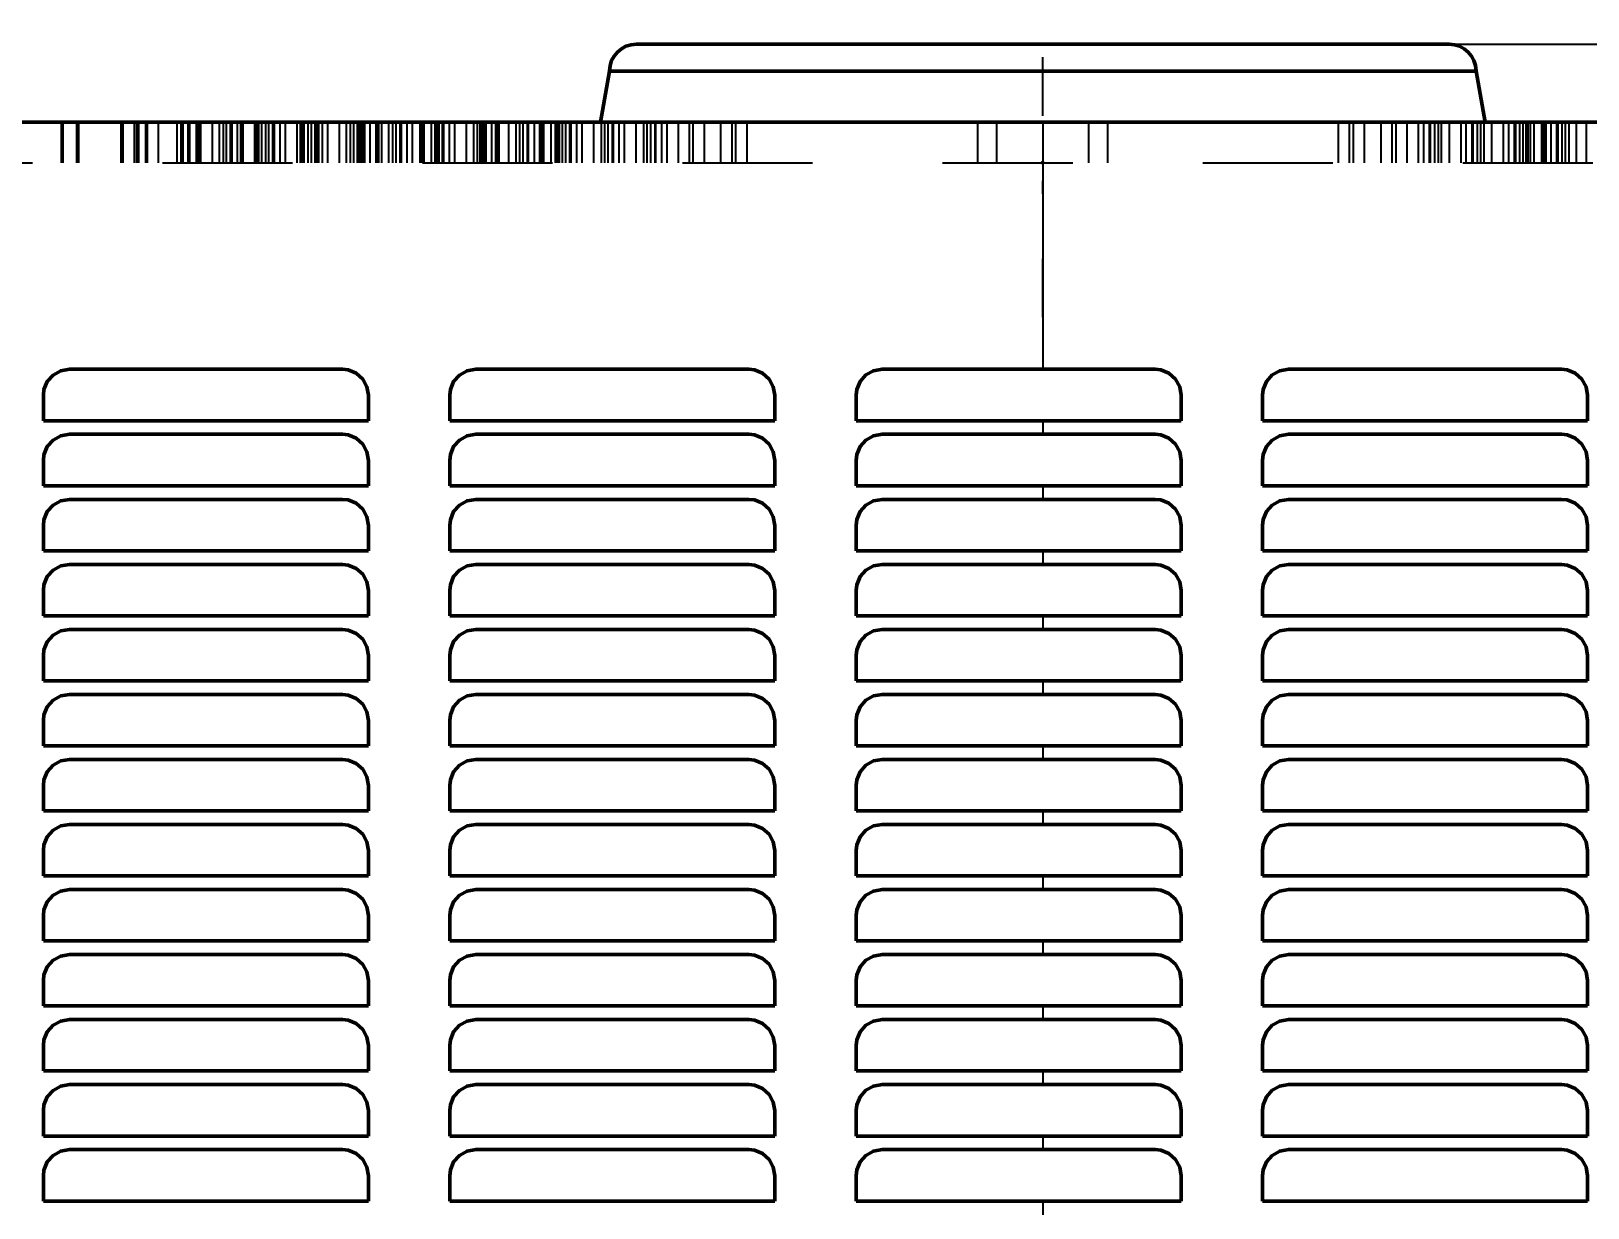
# Model space of a CAD drawing. Header units: inches. Extents: x -0.3 to 42.3, y 0 to 35.9.
# Drawn here: x 9.72 to 21.69, y 26.8 to 35.85 of the extents above; entities that cross this region are included whole.
import ezdxf

# ---------------------------------------------------------------- set-up
doc = ezdxf.new("R2010")
doc.units = ezdxf.units.IN
doc.header["$MEASUREMENT"] = 0
doc.linetypes.add('Center', pattern=[1.5, 0.45, -0.5, 0.05, -0.5])
doc.linetypes.add('Dashed', pattern=[2, 1, -1])
for name, color, linetype, lineweight in [('2d ConnectionPoints', 7, 'Continuous', 50), ('AM_0', 7, 'Continuous', 50), ('AM_4', 3, 'Continuous', 25), ('AM_5', 3, 'Continuous', 25), ('AM_7', 7, 'Center', 25), ('AM_9', 6, 'Dashed', 25)]:
    doc.layers.add(name, color=color, linetype=linetype, lineweight=lineweight)
doc.dimstyles.get("Standard").update_dxf_attribs({"dimtxt": 0.18, "dimasz": 0.18, "dimexe": 0.18, "dimexo": 0.0625, "dimgap": 0.09, "dimtad": 0, "dimtih": 1, "dimtoh": 1, "dimdec": 4, "dimzin": 0, "dimdsep": 46, "dimtxsty": 'Standard', "dimcen": 0.09, "dimadec": 0, "dimazin": 0, "dimtfac": 1, "dimtdec": 4, "dimtofl": 0, "dimtmove": 0, "dimatfit": 3, "dimfxl": 1, "dimtolj": 1, "dimtzin": 0, "dimarcsym": 0})

# ---------------------------------------------------------------- blocks, each defined once
blk = doc.blocks.new('*D1')
at = {"layer": 'AM_5', "color": 0, "lineweight": -2}
for p, q in [((14.375, 35.75), (39.27, 35.75)), ((39.27, 33.75), (39.27, 24.828)), ((39.27, 2), (39.27, 10.922)), ((3.39, 0), (39.27, 0))]:
    blk.add_line(p, q, dxfattribs=at)
at = {"layer": 'AM_5', "color": 0}
for points in [[(39.603, 33.75), (38.937, 33.75), (39.27, 35.75)], [(38.937, 2), (39.603, 2), (39.27, 0)]]:
    blk.add_solid(points, dxfattribs=at)
at = {"layer": 'Defpoints', "color": 0}
for p in [(14.375, 35.75), (3.39, 0), (39.27, 0)]:
    blk.add_point(p, dxfattribs=at)
at = {"layer": 'AM_5', "color": 0, "insert": (39.27, 17.875), "char_height": 2, "attachment_point": 5, "rotation": 90}
blk.add_mtext('\\A1;35.75 in', dxfattribs=at)

msp = doc.modelspace()

# ---------------------------------------------------------------- linework, layer by layer
at = {"layer": '2d ConnectionPoints'}
msp.add_point((17.5, 34.838), dxfattribs=at)
msp.add_point((17.5, 34.838), dxfattribs=at)
at = {"layer": 'AM_0'}
for p, q in [((14.375, 35.75), (20.625, 35.75)), ((14.168, 35.543), (14.09843, 35.15)), ((14.168, 35.543), (20.832, 35.543)), ((20.90157, 35.15), (20.832, 35.543)), ((-0.27, 35.15), (35.27, 35.15)), ((12.114, 33.25), (10.014, 33.25)), ((15.239, 33.25), (13.139, 33.25)), ((18.364, 33.25), (16.264, 33.25)), ((21.489, 33.25), (19.389, 33.25)), ((9.814, 33.05), (9.814, 32.855)), ((12.314, 32.855), (12.314, 33.05)), ((12.939, 33.05), (12.939, 32.855)), ((15.439, 32.855), (15.439, 33.05)), ((16.064, 33.05), (16.064, 32.855)), ((18.564, 32.855), (18.564, 33.05)), ((19.189, 33.05), (19.189, 32.855)), ((21.689, 32.855), (21.689, 33.05)), ((9.814, 32.855), (12.314, 32.855)), ((12.939, 32.855), (15.439, 32.855)), ((16.064, 32.855), (18.564, 32.855)), ((19.189, 32.855), (21.689, 32.855)), ((12.114, 32.75), (10.014, 32.75)), ((15.239, 32.75), (13.139, 32.75)), ((18.364, 32.75), (16.264, 32.75)), ((21.489, 32.75), (19.389, 32.75)), ((9.814, 32.55), (9.814, 32.355)), ((12.314, 32.355), (12.314, 32.55)), ((12.939, 32.55), (12.939, 32.355)), ((15.439, 32.355), (15.439, 32.55)), ((16.064, 32.55), (16.064, 32.355)), ((18.564, 32.355), (18.564, 32.55)), ((19.189, 32.55), (19.189, 32.355)), ((21.689, 32.355), (21.689, 32.55)), ((9.814, 32.355), (12.314, 32.355)), ((12.939, 32.355), (15.439, 32.355)), ((16.064, 32.355), (18.564, 32.355)), ((19.189, 32.355), (21.689, 32.355)), ((12.114, 32.25), (10.014, 32.25)), ((15.239, 32.25), (13.139, 32.25)), ((18.364, 32.25), (16.264, 32.25)), ((21.489, 32.25), (19.389, 32.25)), ((9.814, 32.05), (9.814, 31.855)), ((12.314, 31.855), (12.314, 32.05)), ((12.939, 32.05), (12.939, 31.855)), ((15.439, 31.855), (15.439, 32.05)), ((16.064, 32.05), (16.064, 31.855)), ((18.564, 31.855), (18.564, 32.05)), ((19.189, 32.05), (19.189, 31.855)), ((21.689, 31.855), (21.689, 32.05)), ((9.814, 31.855), (12.314, 31.855)), ((12.939, 31.855), (15.439, 31.855)), ((16.064, 31.855), (18.564, 31.855)), ((19.189, 31.855), (21.689, 31.855)), ((12.114, 31.75), (10.014, 31.75)), ((15.239, 31.75), (13.139, 31.75)), ((18.364, 31.75), (16.264, 31.75)), ((21.489, 31.75), (19.389, 31.75)), ((9.814, 31.55), (9.814, 31.355)), ((12.314, 31.355), (12.314, 31.55)), ((12.939, 31.55), (12.939, 31.355)), ((15.439, 31.355), (15.439, 31.55)), ((16.064, 31.55), (16.064, 31.355)), ((18.564, 31.355), (18.564, 31.55)), ((19.189, 31.55), (19.189, 31.355)), ((21.689, 31.355), (21.689, 31.55)), ((9.814, 31.355), (12.314, 31.355)), ((12.114, 31.25), (10.014, 31.25)), ((12.939, 31.355), (15.439, 31.355)), ((15.239, 31.25), (13.139, 31.25)), ((16.064, 31.355), (18.564, 31.355)), ((18.364, 31.25), (16.264, 31.25)), ((19.189, 31.355), (21.689, 31.355)), ((21.489, 31.25), (19.389, 31.25)), ((9.814, 31.05), (9.814, 30.855)), ((12.314, 30.855), (12.314, 31.05)), ((12.939, 31.05), (12.939, 30.855)), ((15.439, 30.855), (15.439, 31.05)), ((16.064, 31.05), (16.064, 30.855)), ((18.564, 30.855), (18.564, 31.05)), ((19.189, 31.05), (19.189, 30.855)), ((21.689, 30.855), (21.689, 31.05)), ((9.814, 30.855), (12.314, 30.855)), ((12.939, 30.855), (15.439, 30.855)), ((16.064, 30.855), (18.564, 30.855)), ((19.189, 30.855), (21.689, 30.855)), ((12.114, 30.75), (10.014, 30.75)), ((15.239, 30.75), (13.139, 30.75)), ((18.364, 30.75), (16.264, 30.75)), ((21.489, 30.75), (19.389, 30.75)), ((9.814, 30.55), (9.814, 30.355)), ((12.314, 30.355), (12.314, 30.55)), ((12.939, 30.55), (12.939, 30.355)), ((15.439, 30.355), (15.439, 30.55)), ((16.064, 30.55), (16.064, 30.355)), ((18.564, 30.355), (18.564, 30.55)), ((19.189, 30.55), (19.189, 30.355)), ((21.689, 30.355), (21.689, 30.55)), ((9.814, 30.355), (12.314, 30.355)), ((12.939, 30.355), (15.439, 30.355)), ((16.064, 30.355), (18.564, 30.355)), ((19.189, 30.355), (21.689, 30.355)), ((12.114, 30.25), (10.014, 30.25)), ((15.239, 30.25), (13.139, 30.25)), ((18.364, 30.25), (16.264, 30.25)), ((21.489, 30.25), (19.389, 30.25)), ((9.814, 30.05), (9.814, 29.855)), ((12.314, 29.855), (12.314, 30.05)), ((12.939, 30.05), (12.939, 29.855)), ((15.439, 29.855), (15.439, 30.05)), ((16.064, 30.05), (16.064, 29.855)), ((18.564, 29.855), (18.564, 30.05)), ((19.189, 30.05), (19.189, 29.855)), ((21.689, 29.855), (21.689, 30.05)), ((9.814, 29.855), (12.314, 29.855)), ((12.939, 29.855), (15.439, 29.855)), ((16.064, 29.855), (18.564, 29.855)), ((19.189, 29.855), (21.689, 29.855)), ((12.114, 29.75), (10.014, 29.75)), ((15.239, 29.75), (13.139, 29.75)), ((18.364, 29.75), (16.264, 29.75)), ((21.489, 29.75), (19.389, 29.75)), ((9.814, 29.55), (9.814, 29.355)), ((12.314, 29.355), (12.314, 29.55)), ((12.939, 29.55), (12.939, 29.355)), ((15.439, 29.355), (15.439, 29.55)), ((16.064, 29.55), (16.064, 29.355)), ((18.564, 29.355), (18.564, 29.55)), ((19.189, 29.55), (19.189, 29.355)), ((21.689, 29.355), (21.689, 29.55)), ((9.814, 29.355), (12.314, 29.355)), ((12.939, 29.355), (15.439, 29.355)), ((16.064, 29.355), (18.564, 29.355)), ((19.189, 29.355), (21.689, 29.355)), ((12.114, 29.25), (10.014, 29.25)), ((15.239, 29.25), (13.139, 29.25)), ((18.364, 29.25), (16.264, 29.25)), ((21.489, 29.25), (19.389, 29.25)), ((9.814, 29.05), (9.814, 28.855)), ((12.314, 28.855), (12.314, 29.05)), ((12.939, 29.05), (12.939, 28.855)), ((15.439, 28.855), (15.439, 29.05)), ((16.064, 29.05), (16.064, 28.855)), ((18.564, 28.855), (18.564, 29.05)), ((19.189, 29.05), (19.189, 28.855)), ((21.689, 28.855), (21.689, 29.05)), ((9.814, 28.855), (12.314, 28.855)), ((12.939, 28.855), (15.439, 28.855)), ((16.064, 28.855), (18.564, 28.855)), ((19.189, 28.855), (21.689, 28.855)), ((12.114, 28.75), (10.014, 28.75)), ((15.239, 28.75), (13.139, 28.75)), ((18.364, 28.75), (16.264, 28.75)), ((21.489, 28.75), (19.389, 28.75)), ((9.814, 28.55), (9.814, 28.355)), ((12.314, 28.355), (12.314, 28.55)), ((12.939, 28.55), (12.939, 28.355)), ((15.439, 28.355), (15.439, 28.55)), ((16.064, 28.55), (16.064, 28.355)), ((18.564, 28.355), (18.564, 28.55)), ((19.189, 28.55), (19.189, 28.355)), ((21.689, 28.355), (21.689, 28.55)), ((9.814, 28.355), (12.314, 28.355)), ((12.939, 28.355), (15.439, 28.355)), ((16.064, 28.355), (18.564, 28.355)), ((19.189, 28.355), (21.689, 28.355)), ((12.114, 28.25), (10.014, 28.25)), ((15.239, 28.25), (13.139, 28.25)), ((18.364, 28.25), (16.264, 28.25)), ((21.489, 28.25), (19.389, 28.25)), ((9.814, 28.05), (9.814, 27.855)), ((12.314, 27.855), (12.314, 28.05)), ((12.939, 28.05), (12.939, 27.855)), ((15.439, 27.855), (15.439, 28.05)), ((16.064, 28.05), (16.064, 27.855)), ((18.564, 27.855), (18.564, 28.05)), ((19.189, 28.05), (19.189, 27.855)), ((21.689, 27.855), (21.689, 28.05)), ((9.814, 27.855), (12.314, 27.855)), ((12.939, 27.855), (15.439, 27.855)), ((16.064, 27.855), (18.564, 27.855)), ((19.189, 27.855), (21.689, 27.855)), ((12.114, 27.75), (10.014, 27.75)), ((15.239, 27.75), (13.139, 27.75)), ((18.364, 27.75), (16.264, 27.75)), ((21.489, 27.75), (19.389, 27.75)), ((9.814, 27.55), (9.814, 27.355)), ((12.314, 27.355), (12.314, 27.55)), ((12.939, 27.55), (12.939, 27.355)), ((15.439, 27.355), (15.439, 27.55)), ((16.064, 27.55), (16.064, 27.355)), ((18.564, 27.355), (18.564, 27.55)), ((19.189, 27.55), (19.189, 27.355)), ((21.689, 27.355), (21.689, 27.55)), ((9.814, 27.355), (12.314, 27.355)), ((12.939, 27.355), (15.439, 27.355)), ((16.064, 27.355), (18.564, 27.355)), ((19.189, 27.355), (21.689, 27.355)), ((12.114, 27.25), (10.014, 27.25)), ((15.239, 27.25), (13.139, 27.25)), ((18.364, 27.25), (16.264, 27.25)), ((21.489, 27.25), (19.389, 27.25)), ((9.814, 27.05), (9.814, 26.855)), ((12.314, 26.855), (12.314, 27.05)), ((12.939, 27.05), (12.939, 26.855)), ((15.439, 26.855), (15.439, 27.05)), ((16.064, 27.05), (16.064, 26.855)), ((18.564, 26.855), (18.564, 27.05)), ((19.189, 27.05), (19.189, 26.855)), ((21.689, 26.855), (21.689, 27.05)), ((9.814, 26.855), (12.314, 26.855)), ((12.939, 26.855), (15.439, 26.855)), ((16.064, 26.855), (18.564, 26.855)), ((19.189, 26.855), (21.689, 26.855))]:
    msp.add_line(p, q, dxfattribs=at)
for points in [[(10.014, 33.25), (9.9477, 33.23869), (9.88887, 33.20602), (9.84422, 33.1557), (9.81879, 33.09352), (9.814, 33.05)], [(12.314, 33.05), (12.30274, 33.11615), (12.27025, 33.17485), (12.22016, 33.2195), (12.15809, 33.24508), (12.114, 33.25)], [(13.139, 33.25), (13.07276, 33.23871), (13.014, 33.20612), (12.96934, 33.15591), (12.94385, 33.09377), (12.939, 33.05)], [(15.439, 33.05), (15.42773, 33.11619), (15.39519, 33.17492), (15.34504, 33.21958), (15.28293, 33.24511), (15.239, 33.25)], [(16.264, 33.25), (16.1978, 33.23872), (16.13906, 33.20617), (16.0944, 33.15601), (16.06888, 33.09389), (16.064, 33.05)], [(18.564, 33.05), (18.55273, 33.1162), (18.52018, 33.17493), (18.47002, 33.21959), (18.40791, 33.24512), (18.364, 33.25)], [(19.389, 33.25), (19.32279, 33.23872), (19.26405, 33.20617), (19.2194, 33.156), (19.19387, 33.09388), (19.189, 33.05)], [(21.689, 33.05), (21.67774, 33.11617), (21.64522, 33.17488), (21.59511, 33.21953), (21.53302, 33.2451), (21.489, 33.25)], [(10.014, 32.75), (9.9477, 32.73869), (9.88887, 32.70602), (9.84422, 32.6557), (9.81879, 32.59352), (9.814, 32.55)], [(12.314, 32.55), (12.30274, 32.61615), (12.27025, 32.67485), (12.22016, 32.7195), (12.15809, 32.74508), (12.114, 32.75)], [(13.139, 32.75), (13.07276, 32.73871), (13.014, 32.70612), (12.96934, 32.65591), (12.94385, 32.59377), (12.939, 32.55)], [(15.439, 32.55), (15.42773, 32.61619), (15.39519, 32.67492), (15.34504, 32.71958), (15.28293, 32.74511), (15.239, 32.75)], [(16.264, 32.75), (16.1978, 32.73872), (16.13906, 32.70617), (16.0944, 32.65601), (16.06888, 32.59389), (16.064, 32.55)], [(18.564, 32.55), (18.55273, 32.6162), (18.52018, 32.67493), (18.47002, 32.71959), (18.40791, 32.74512), (18.364, 32.75)], [(19.389, 32.75), (19.32279, 32.73872), (19.26405, 32.70617), (19.2194, 32.656), (19.19387, 32.59388), (19.189, 32.55)], [(21.689, 32.55), (21.67774, 32.61617), (21.64522, 32.67488), (21.59511, 32.71953), (21.53302, 32.7451), (21.489, 32.75)], [(10.014, 32.25), (9.9477, 32.23869), (9.88887, 32.20602), (9.84422, 32.1557), (9.81879, 32.09352), (9.814, 32.05)], [(12.314, 32.05), (12.30274, 32.11615), (12.27025, 32.17485), (12.22016, 32.2195), (12.15809, 32.24508), (12.114, 32.25)], [(13.139, 32.25), (13.07276, 32.23871), (13.014, 32.20612), (12.96934, 32.15591), (12.94385, 32.09377), (12.939, 32.05)], [(15.439, 32.05), (15.42773, 32.11619), (15.39519, 32.17492), (15.34504, 32.21958), (15.28293, 32.24511), (15.239, 32.25)], [(16.264, 32.25), (16.1978, 32.23872), (16.13906, 32.20617), (16.0944, 32.15601), (16.06888, 32.09389), (16.064, 32.05)], [(18.564, 32.05), (18.55273, 32.1162), (18.52018, 32.17493), (18.47002, 32.21959), (18.40791, 32.24512), (18.364, 32.25)], [(19.389, 32.25), (19.32279, 32.23872), (19.26405, 32.20617), (19.2194, 32.156), (19.19387, 32.09388), (19.189, 32.05)], [(21.689, 32.05), (21.67774, 32.11617), (21.64522, 32.17488), (21.59511, 32.21953), (21.53302, 32.2451), (21.489, 32.25)], [(10.014, 31.75), (9.9477, 31.73869), (9.88887, 31.70602), (9.84422, 31.6557), (9.81879, 31.59352), (9.814, 31.55)], [(12.314, 31.55), (12.30274, 31.61615), (12.27025, 31.67485), (12.22016, 31.7195), (12.15809, 31.74508), (12.114, 31.75)], [(13.139, 31.75), (13.07276, 31.73871), (13.014, 31.70612), (12.96934, 31.65591), (12.94385, 31.59377), (12.939, 31.55)], [(15.439, 31.55), (15.42773, 31.61619), (15.39519, 31.67492), (15.34504, 31.71958), (15.28293, 31.74511), (15.239, 31.75)], [(16.264, 31.75), (16.1978, 31.73872), (16.13906, 31.70617), (16.0944, 31.65601), (16.06888, 31.59389), (16.064, 31.55)], [(18.564, 31.55), (18.55273, 31.6162), (18.52018, 31.67493), (18.47002, 31.71959), (18.40791, 31.74512), (18.364, 31.75)], [(19.389, 31.75), (19.32279, 31.73872), (19.26405, 31.70617), (19.2194, 31.656), (19.19387, 31.59388), (19.189, 31.55)], [(21.689, 31.55), (21.67774, 31.61617), (21.64522, 31.67488), (21.59511, 31.71953), (21.53302, 31.7451), (21.489, 31.75)], [(10.014, 31.25), (9.9477, 31.23869), (9.88887, 31.20602), (9.84422, 31.1557), (9.81879, 31.09352), (9.814, 31.05)], [(12.314, 31.05), (12.30274, 31.11615), (12.27025, 31.17485), (12.22016, 31.2195), (12.15809, 31.24508), (12.114, 31.25)], [(13.139, 31.25), (13.07276, 31.23871), (13.014, 31.20612), (12.96934, 31.15591), (12.94385, 31.09377), (12.939, 31.05)], [(15.439, 31.05), (15.42773, 31.11619), (15.39519, 31.17492), (15.34504, 31.21958), (15.28293, 31.24511), (15.239, 31.25)], [(16.264, 31.25), (16.1978, 31.23872), (16.13906, 31.20617), (16.0944, 31.15601), (16.06888, 31.09389), (16.064, 31.05)], [(18.564, 31.05), (18.55273, 31.1162), (18.52018, 31.17493), (18.47002, 31.21959), (18.40791, 31.24512), (18.364, 31.25)], [(19.389, 31.25), (19.32279, 31.23872), (19.26405, 31.20617), (19.2194, 31.156), (19.19387, 31.09388), (19.189, 31.05)], [(21.689, 31.05), (21.67774, 31.11617), (21.64522, 31.17488), (21.59511, 31.21953), (21.53302, 31.2451), (21.489, 31.25)], [(10.014, 30.75), (9.9477, 30.73869), (9.88887, 30.70602), (9.84422, 30.6557), (9.81879, 30.59352), (9.814, 30.55)], [(12.314, 30.55), (12.30274, 30.61615), (12.27025, 30.67485), (12.22016, 30.7195), (12.15809, 30.74508), (12.114, 30.75)], [(13.139, 30.75), (13.07276, 30.73871), (13.014, 30.70612), (12.96934, 30.65591), (12.94385, 30.59377), (12.939, 30.55)], [(15.439, 30.55), (15.42773, 30.61619), (15.39519, 30.67492), (15.34504, 30.71958), (15.28293, 30.74511), (15.239, 30.75)], [(16.264, 30.75), (16.1978, 30.73872), (16.13906, 30.70617), (16.0944, 30.65601), (16.06888, 30.59389), (16.064, 30.55)], [(18.564, 30.55), (18.55273, 30.6162), (18.52018, 30.67493), (18.47002, 30.71959), (18.40791, 30.74512), (18.364, 30.75)], [(19.389, 30.75), (19.32279, 30.73872), (19.26405, 30.70617), (19.2194, 30.656), (19.19387, 30.59388), (19.189, 30.55)], [(21.689, 30.55), (21.67774, 30.61617), (21.64522, 30.67488), (21.59511, 30.71953), (21.53302, 30.7451), (21.489, 30.75)], [(10.014, 30.25), (9.9477, 30.23869), (9.88887, 30.20602), (9.84422, 30.1557), (9.81879, 30.09352), (9.814, 30.05)], [(12.314, 30.05), (12.30274, 30.11615), (12.27025, 30.17485), (12.22016, 30.2195), (12.15809, 30.24508), (12.114, 30.25)], [(13.139, 30.25), (13.07276, 30.23871), (13.014, 30.20612), (12.96934, 30.15591), (12.94385, 30.09377), (12.939, 30.05)], [(15.439, 30.05), (15.42773, 30.11619), (15.39519, 30.17492), (15.34504, 30.21958), (15.28293, 30.24511), (15.239, 30.25)], [(16.264, 30.25), (16.1978, 30.23872), (16.13906, 30.20617), (16.0944, 30.15601), (16.06888, 30.09389), (16.064, 30.05)], [(18.564, 30.05), (18.55273, 30.1162), (18.52018, 30.17493), (18.47002, 30.21959), (18.40791, 30.24512), (18.364, 30.25)], [(19.389, 30.25), (19.32279, 30.23872), (19.26405, 30.20617), (19.2194, 30.156), (19.19387, 30.09388), (19.189, 30.05)], [(21.689, 30.05), (21.67774, 30.11617), (21.64522, 30.17488), (21.59511, 30.21953), (21.53302, 30.2451), (21.489, 30.25)], [(10.014, 29.75), (9.9477, 29.73869), (9.88887, 29.70602), (9.84422, 29.6557), (9.81879, 29.59352), (9.814, 29.55)], [(12.314, 29.55), (12.30274, 29.61615), (12.27025, 29.67485), (12.22016, 29.7195), (12.15809, 29.74508), (12.114, 29.75)], [(13.139, 29.75), (13.07276, 29.73871), (13.014, 29.70612), (12.96934, 29.65591), (12.94385, 29.59377), (12.939, 29.55)], [(15.439, 29.55), (15.42773, 29.61619), (15.39519, 29.67492), (15.34504, 29.71958), (15.28293, 29.74511), (15.239, 29.75)], [(16.264, 29.75), (16.1978, 29.73872), (16.13906, 29.70617), (16.0944, 29.65601), (16.06888, 29.59389), (16.064, 29.55)], [(18.564, 29.55), (18.55273, 29.6162), (18.52018, 29.67493), (18.47002, 29.71959), (18.40791, 29.74512), (18.364, 29.75)], [(19.389, 29.75), (19.32279, 29.73872), (19.26405, 29.70617), (19.2194, 29.656), (19.19387, 29.59388), (19.189, 29.55)], [(21.689, 29.55), (21.67774, 29.61617), (21.64522, 29.67488), (21.59511, 29.71953), (21.53302, 29.7451), (21.489, 29.75)], [(10.014, 29.25), (9.9477, 29.23869), (9.88887, 29.20602), (9.84422, 29.1557), (9.81879, 29.09352), (9.814, 29.05)], [(12.314, 29.05), (12.30274, 29.11615), (12.27025, 29.17485), (12.22016, 29.2195), (12.15809, 29.24508), (12.114, 29.25)], [(13.139, 29.25), (13.07276, 29.23871), (13.014, 29.20612), (12.96934, 29.15591), (12.94385, 29.09377), (12.939, 29.05)], [(15.439, 29.05), (15.42773, 29.11619), (15.39519, 29.17492), (15.34504, 29.21958), (15.28293, 29.24511), (15.239, 29.25)], [(16.264, 29.25), (16.1978, 29.23872), (16.13906, 29.20617), (16.0944, 29.15601), (16.06888, 29.09389), (16.064, 29.05)], [(18.564, 29.05), (18.55273, 29.1162), (18.52018, 29.17493), (18.47002, 29.21959), (18.40791, 29.24512), (18.364, 29.25)], [(19.389, 29.25), (19.32279, 29.23872), (19.26405, 29.20617), (19.2194, 29.156), (19.19387, 29.09388), (19.189, 29.05)], [(21.689, 29.05), (21.67774, 29.11617), (21.64522, 29.17488), (21.59511, 29.21953), (21.53302, 29.2451), (21.489, 29.25)], [(10.014, 28.75), (9.9477, 28.73869), (9.88887, 28.70602), (9.84422, 28.6557), (9.81879, 28.59352), (9.814, 28.55)], [(12.314, 28.55), (12.30274, 28.61615), (12.27025, 28.67485), (12.22016, 28.7195), (12.15809, 28.74508), (12.114, 28.75)], [(13.139, 28.75), (13.07276, 28.73871), (13.014, 28.70612), (12.96934, 28.65591), (12.94385, 28.59377), (12.939, 28.55)], [(15.439, 28.55), (15.42773, 28.61619), (15.39519, 28.67492), (15.34504, 28.71958), (15.28293, 28.74511), (15.239, 28.75)], [(16.264, 28.75), (16.1978, 28.73872), (16.13906, 28.70617), (16.0944, 28.65601), (16.06888, 28.59389), (16.064, 28.55)], [(18.564, 28.55), (18.55273, 28.6162), (18.52018, 28.67493), (18.47002, 28.71959), (18.40791, 28.74512), (18.364, 28.75)], [(19.389, 28.75), (19.32279, 28.73872), (19.26405, 28.70617), (19.2194, 28.656), (19.19387, 28.59388), (19.189, 28.55)], [(21.689, 28.55), (21.67774, 28.61617), (21.64522, 28.67488), (21.59511, 28.71953), (21.53302, 28.7451), (21.489, 28.75)], [(10.014, 28.25), (9.9477, 28.23869), (9.88887, 28.20602), (9.84422, 28.1557), (9.81879, 28.09352), (9.814, 28.05)], [(12.314, 28.05), (12.30274, 28.11615), (12.27025, 28.17485), (12.22016, 28.2195), (12.15809, 28.24508), (12.114, 28.25)], [(13.139, 28.25), (13.07276, 28.23871), (13.014, 28.20612), (12.96934, 28.15591), (12.94385, 28.09377), (12.939, 28.05)], [(15.439, 28.05), (15.42773, 28.11619), (15.39519, 28.17492), (15.34504, 28.21958), (15.28293, 28.24511), (15.239, 28.25)], [(16.264, 28.25), (16.1978, 28.23872), (16.13906, 28.20617), (16.0944, 28.15601), (16.06888, 28.09389), (16.064, 28.05)], [(18.564, 28.05), (18.55273, 28.1162), (18.52018, 28.17493), (18.47002, 28.21959), (18.40791, 28.24512), (18.364, 28.25)], [(19.389, 28.25), (19.32279, 28.23872), (19.26405, 28.20617), (19.2194, 28.156), (19.19387, 28.09388), (19.189, 28.05)], [(21.689, 28.05), (21.67774, 28.11617), (21.64522, 28.17488), (21.59511, 28.21953), (21.53302, 28.2451), (21.489, 28.25)], [(10.014, 27.75), (9.9477, 27.73869), (9.88887, 27.70602), (9.84422, 27.6557), (9.81879, 27.59352), (9.814, 27.55)], [(12.314, 27.55), (12.30274, 27.61615), (12.27025, 27.67485), (12.22016, 27.7195), (12.15809, 27.74508), (12.114, 27.75)], [(13.139, 27.75), (13.07276, 27.73871), (13.014, 27.70612), (12.96934, 27.65591), (12.94385, 27.59377), (12.939, 27.55)], [(15.439, 27.55), (15.42773, 27.61619), (15.39519, 27.67492), (15.34504, 27.71958), (15.28293, 27.74511), (15.239, 27.75)], [(16.264, 27.75), (16.1978, 27.73872), (16.13906, 27.70617), (16.0944, 27.65601), (16.06888, 27.59389), (16.064, 27.55)], [(18.564, 27.55), (18.55273, 27.6162), (18.52018, 27.67493), (18.47002, 27.71959), (18.40791, 27.74512), (18.364, 27.75)], [(19.389, 27.75), (19.32279, 27.73872), (19.26405, 27.70617), (19.2194, 27.656), (19.19387, 27.59388), (19.189, 27.55)], [(21.689, 27.55), (21.67774, 27.61617), (21.64522, 27.67488), (21.59511, 27.71953), (21.53302, 27.7451), (21.489, 27.75)], [(10.014, 27.25), (9.9477, 27.23869), (9.88887, 27.20602), (9.84422, 27.1557), (9.81879, 27.09352), (9.814, 27.05)], [(12.314, 27.05), (12.30274, 27.11615), (12.27025, 27.17485), (12.22016, 27.2195), (12.15809, 27.24508), (12.114, 27.25)], [(13.139, 27.25), (13.07276, 27.23871), (13.014, 27.20612), (12.96934, 27.15591), (12.94385, 27.09377), (12.939, 27.05)], [(15.439, 27.05), (15.42773, 27.11619), (15.39519, 27.17492), (15.34504, 27.21958), (15.28293, 27.24511), (15.239, 27.25)], [(16.264, 27.25), (16.1978, 27.23872), (16.13906, 27.20617), (16.0944, 27.15601), (16.06888, 27.09389), (16.064, 27.05)], [(18.564, 27.05), (18.55273, 27.1162), (18.52018, 27.17493), (18.47002, 27.21959), (18.40791, 27.24512), (18.364, 27.25)], [(19.389, 27.25), (19.32279, 27.23872), (19.26405, 27.20617), (19.2194, 27.156), (19.19387, 27.09388), (19.189, 27.05)], [(21.689, 27.05), (21.67774, 27.11617), (21.64522, 27.17488), (21.59511, 27.21953), (21.53302, 27.2451), (21.489, 27.25)]]:
    msp.add_lwpolyline(points, dxfattribs=at)
for centre, start, end in [((14.375, 35.543), 90, 180), ((20.625, 35.543), 0, 90)]:
    msp.add_arc(centre, 0.207, start, end, dxfattribs=at)
at = {"layer": 'AM_4'}
for p, q in [((17.5, 35.15), (17.5, 33.25)), ((17.5, 32.855), (17.5, 32.75)), ((17.5, 32.355), (17.5, 32.25)), ((17.5, 31.855), (17.5, 31.75)), ((17.5, 31.355), (17.5, 31.25)), ((17.5, 30.855), (17.5, 30.75)), ((17.5, 30.355), (17.5, 30.25)), ((17.5, 29.855), (17.5, 29.75)), ((17.5, 29.355), (17.5, 29.25)), ((17.5, 28.855), (17.5, 28.75)), ((17.5, 28.355), (17.5, 28.25)), ((17.5, 27.855), (17.5, 27.75)), ((17.5, 27.355), (17.5, 27.25)), ((17.5, 26.855), (17.5, 26.75))]:
    msp.add_line(p, q, dxfattribs=at)
at = {"layer": 'AM_7'}
msp.add_line((17.5, 33.65), (17.5, 35.85), dxfattribs=at)
at = {"layer": 'AM_9'}
for p, q in [((9.95, 35.15), (9.95, 34.838)), ((9.95828, 34.838), (9.95828, 35.15)), ((9.96657, 34.838), (9.96657, 35.15)), ((10.07, 35.15), (10.07, 34.838)), ((10.07842, 34.838), (10.07842, 35.15)), ((10.08684, 34.838), (10.08684, 35.15)), ((10.41, 35.15), (10.41, 34.838)), ((10.41882, 34.838), (10.41882, 35.15)), ((10.42765, 34.838), (10.42765, 35.15)), ((10.51613, 34.838), (10.51613, 35.15)), ((10.53, 35.15), (10.53, 34.838)), ((10.53897, 34.838), (10.53897, 35.15)), ((10.54796, 34.838), (10.54796, 35.15)), ((10.60111, 34.838), (10.60111, 35.15)), ((10.61498, 34.838), (10.61498, 35.15)), ((10.69989, 34.838), (10.69989, 35.15)), ((10.84189, 34.838), (10.84189, 35.15)), ((10.87, 35.15), (10.87, 34.838)), ((10.87943, 34.838), (10.87943, 35.15)), ((10.88888, 34.838), (10.88888, 35.15)), ((10.92688, 34.838), (10.92688, 35.15)), ((10.94049, 34.838), (10.94049, 35.15)), ((10.99, 35.15), (10.99, 34.838)), ((10.99961, 34.838), (10.99961, 35.15)), ((11.00923, 34.838), (11.00923, 35.15)), ((11.02541, 34.838), (11.02541, 35.15)), ((11.11498, 34.838), (11.11498, 35.15)), ((11.1677, 34.838), (11.1677, 35.15)), ((11.19989, 34.838), (11.19989, 35.15)), ((11.22324, 34.838), (11.22324, 35.15)), ((11.2527, 34.838), (11.2527, 35.15)), ((11.26603, 34.838), (11.26603, 35.15)), ((11.30822, 34.838), (11.30822, 35.15)), ((11.33, 35.15), (11.33, 34.838)), ((11.34014, 34.838), (11.34014, 35.15)), ((11.35029, 34.838), (11.35029, 35.15)), ((11.35095, 34.838), (11.35095, 35.15)), ((11.44049, 34.838), (11.44049, 35.15)), ((11.45, 35.15), (11.45, 34.838)), ((11.46034, 34.838), (11.46034, 35.15)), ((11.4707, 34.838), (11.4707, 35.15)), ((11.49357, 34.838), (11.49357, 35.15)), ((11.52541, 34.838), (11.52541, 35.15)), ((11.549, 34.838), (11.549, 35.15)), ((11.57859, 34.838), (11.57859, 35.15)), ((11.59159, 34.838), (11.59159, 35.15)), ((11.63398, 34.838), (11.63398, 35.15)), ((11.67653, 34.838), (11.67653, 35.15)), ((11.76603, 34.838), (11.76603, 35.15)), ((11.79, 35.15), (11.79, 34.838)), ((11.80096, 34.838), (11.80096, 35.15)), ((11.81193, 34.838), (11.81193, 35.15)), ((11.81951, 34.838), (11.81951, 35.15)), ((11.85095, 34.838), (11.85095, 35.15)), ((11.8748, 34.838), (11.8748, 35.15)), ((11.90455, 34.838), (11.90455, 35.15)), ((11.91, 35.15), (11.91, 34.838)), ((11.9172, 34.838), (11.9172, 35.15)), ((11.92119, 34.838), (11.92119, 35.15)), ((11.93241, 34.838), (11.93241, 35.15)), ((11.95981, 34.838), (11.95981, 35.15)), ((12.00215, 34.838), (12.00215, 35.15)), ((12.09159, 34.838), (12.09159, 35.15)), ((12.14554, 34.838), (12.14554, 35.15)), ((12.17653, 34.838), (12.17653, 35.15)), ((12.20067, 34.838), (12.20067, 35.15)), ((12.23061, 34.838), (12.23061, 35.15)), ((12.24285, 34.838), (12.24285, 35.15)), ((12.25, 35.15), (12.25, 34.838)), ((12.26192, 34.838), (12.26192, 35.15)), ((12.27386, 34.838), (12.27386, 35.15)), ((12.28569, 34.838), (12.28569, 35.15)), ((12.32781, 34.838), (12.32781, 35.15)), ((12.37, 35.15), (12.37, 34.838)), ((12.3822, 34.838), (12.3822, 35.15)), ((12.39442, 34.838), (12.39442, 35.15)), ((12.4172, 34.838), (12.4172, 35.15)), ((12.47168, 34.838), (12.47168, 35.15)), ((12.50215, 34.838), (12.50215, 35.15)), ((12.52662, 34.838), (12.52662, 35.15)), ((12.55678, 34.838), (12.55678, 35.15)), ((12.56855, 34.838), (12.56855, 35.15)), ((12.61166, 34.838), (12.61166, 35.15)), ((12.65353, 34.838), (12.65353, 35.15)), ((12.71, 35.15), (12.71, 34.838)), ((12.72307, 34.838), (12.72307, 35.15)), ((12.73617, 34.838), (12.73617, 35.15)), ((12.74285, 34.838), (12.74285, 35.15)), ((12.79795, 34.838), (12.79795, 35.15)), ((12.82781, 34.838), (12.82781, 35.15)), ((12.83, 35.15), (12.83, 34.838)), ((12.8434, 34.838), (12.8434, 35.15)), ((12.85265, 34.838), (12.85265, 35.15)), ((12.85684, 34.838), (12.85684, 35.15)), ((12.88309, 34.838), (12.88309, 35.15)), ((12.89432, 34.838), (12.89432, 35.15)), ((12.93772, 34.838), (12.93772, 35.15)), ((12.97932, 34.838), (12.97932, 35.15)), ((13.06855, 34.838), (13.06855, 35.15)), ((13.12438, 34.838), (13.12438, 35.15)), ((13.15353, 34.838), (13.15353, 35.15)), ((13.17, 35.15), (13.17, 34.838)), ((13.17879, 34.838), (13.17879, 35.15)), ((13.18446, 34.838), (13.18446, 35.15)), ((13.19897, 34.838), (13.19897, 35.15)), ((13.20956, 34.838), (13.20956, 35.15)), ((13.22017, 34.838), (13.22017, 35.15)), ((13.26389, 34.838), (13.26389, 35.15)), ((13.29, 35.15), (13.29, 34.838)), ((13.30487, 34.838), (13.30487, 35.15)), ((13.30519, 34.838), (13.30519, 35.15)), ((13.3198, 34.838), (13.3198, 35.15)), ((13.39432, 34.838), (13.39432, 35.15)), ((13.45101, 34.838), (13.45101, 35.15)), ((13.47932, 34.838), (13.47932, 35.15)), ((13.50505, 34.838), (13.50505, 35.15)), ((13.53626, 34.838), (13.53626, 35.15)), ((13.54612, 34.838), (13.54612, 35.15)), ((13.59019, 34.838), (13.59019, 35.15)), ((13.63, 35.15), (13.63, 34.838)), ((13.63117, 34.838), (13.63117, 35.15)), ((13.64618, 34.838), (13.64618, 35.15)), ((13.66244, 34.838), (13.66244, 35.15)), ((13.72017, 34.838), (13.72017, 35.15)), ((13.75, 35.15), (13.75, 34.838)), ((13.7667, 34.838), (13.7667, 35.15)), ((13.77791, 34.838), (13.77791, 35.15)), ((13.78348, 34.838), (13.78348, 35.15)), ((13.80519, 34.838), (13.80519, 35.15)), ((13.83148, 34.838), (13.83148, 35.15)), ((13.86324, 34.838), (13.86324, 35.15)), ((13.8722, 34.838), (13.8722, 35.15)), ((13.91667, 34.838), (13.91667, 35.15)), ((13.95729, 34.838), (13.95729, 35.15)), ((14.04612, 34.838), (14.04612, 35.15)), ((14.10516, 34.838), (14.10516, 35.15)), ((14.13117, 34.838), (14.13117, 35.15)), ((14.15812, 34.838), (14.15812, 35.15)), ((14.1906, 34.838), (14.1906, 35.15)), ((14.19845, 34.838), (14.19845, 35.15)), ((14.24337, 34.838), (14.24337, 35.15)), ((14.2836, 34.838), (14.2836, 35.15)), ((14.3722, 34.838), (14.3722, 35.15)), ((14.43288, 34.838), (14.43288, 35.15)), ((14.45729, 34.838), (14.45729, 35.15)), ((14.48502, 34.838), (14.48502, 35.15)), ((14.51847, 34.838), (14.51847, 35.15)), ((14.52494, 34.838), (14.52494, 35.15)), ((14.57035, 34.838), (14.57035, 35.15)), ((14.61016, 34.838), (14.61016, 35.15)), ((14.69845, 34.838), (14.69845, 35.15)), ((14.7836, 34.838), (14.7836, 35.15)), ((14.81226, 34.838), (14.81226, 35.15)), ((14.8977, 34.838), (14.8977, 35.15)), ((15.02494, 34.838), (15.02494, 35.15)), ((15.11016, 34.838), (15.11016, 35.15)), ((15.13999, 34.838), (15.13999, 35.15)), ((15.22558, 34.838), (15.22558, 35.15)), ((17, 34.838), (17, 35.15)), ((17.14645, 34.838), (17.14645, 35.15)), ((17.85355, 34.838), (17.85355, 35.15)), ((18, 34.838), (18, 35.15)), ((19.77442, 34.838), (19.77442, 35.15)), ((19.86001, 34.838), (19.86001, 35.15)), ((19.88984, 34.838), (19.88984, 35.15)), ((19.97506, 34.838), (19.97506, 35.15)), ((20.1023, 34.838), (20.1023, 35.15)), ((20.18774, 34.838), (20.18774, 35.15)), ((20.2164, 34.838), (20.2164, 35.15)), ((20.30155, 34.838), (20.30155, 35.15)), ((20.38984, 34.838), (20.38984, 35.15)), ((20.42965, 34.838), (20.42965, 35.15)), ((20.47506, 34.838), (20.47506, 35.15)), ((20.48153, 34.838), (20.48153, 35.15)), ((20.51498, 34.838), (20.51498, 35.15)), ((20.54271, 34.838), (20.54271, 35.15)), ((20.56712, 34.838), (20.56712, 35.15)), ((20.6278, 34.838), (20.6278, 35.15)), ((20.7164, 34.838), (20.7164, 35.15)), ((20.75663, 34.838), (20.75663, 35.15)), ((20.80155, 34.838), (20.80155, 35.15)), ((20.8094, 34.838), (20.8094, 35.15)), ((20.84188, 34.838), (20.84188, 35.15)), ((20.86883, 34.838), (20.86883, 35.15)), ((20.89484, 34.838), (20.89484, 35.15)), ((20.95388, 34.838), (20.95388, 35.15)), ((21.04271, 34.838), (21.04271, 35.15)), ((21.08333, 34.838), (21.08333, 35.15)), ((21.1278, 34.838), (21.1278, 35.15)), ((21.13676, 34.838), (21.13676, 35.15)), ((21.16852, 34.838), (21.16852, 35.15)), ((21.19481, 34.838), (21.19481, 35.15)), ((21.21652, 34.838), (21.21652, 35.15)), ((21.22209, 34.838), (21.22209, 35.15)), ((21.2333, 34.838), (21.2333, 35.15)), ((21.25, 34.838), (21.25, 35.15)), ((21.27983, 34.838), (21.27983, 35.15)), ((21.33756, 34.838), (21.33756, 35.15)), ((21.35382, 34.838), (21.35382, 35.15)), ((21.36883, 34.838), (21.36883, 35.15)), ((21.37, 34.838), (21.37, 35.15)), ((21.40981, 34.838), (21.40981, 35.15)), ((21.45388, 34.838), (21.45388, 35.15)), ((21.46374, 34.838), (21.46374, 35.15)), ((21.49495, 34.838), (21.49495, 35.15)), ((21.52068, 34.838), (21.52068, 35.15)), ((21.54899, 34.838), (21.54899, 35.15)), ((21.60568, 34.838), (21.60568, 35.15)), ((21.6802, 34.838), (21.6802, 35.15)), ((2.73, 34.838), (32.27, 34.838))]:
    msp.add_line(p, q, dxfattribs=at)

# ---------------------------------------------------------------- dimensions: what is measured, and where the dimension line sits
at = {"layer": 'AM_5'}
dim = msp.add_linear_dim(base=(39.27, 0), p1=(14.375, 35.75), p2=(3.39, 0), angle=90, text='35.75 in', dimstyle='Standard', override={"dimtxt": 2, "dimasz": 2, "dimexe": 0, "dimexo": 0, "dimgap": 0.6}, dxfattribs=at)
dim.commit()
dim.dimension.update_dxf_attribs({"geometry": '*D1', "text_midpoint": (39.27, 17.875), "dimtype": 160, "text_rotation": 90})

doc.saveas('drawing.dxf')
